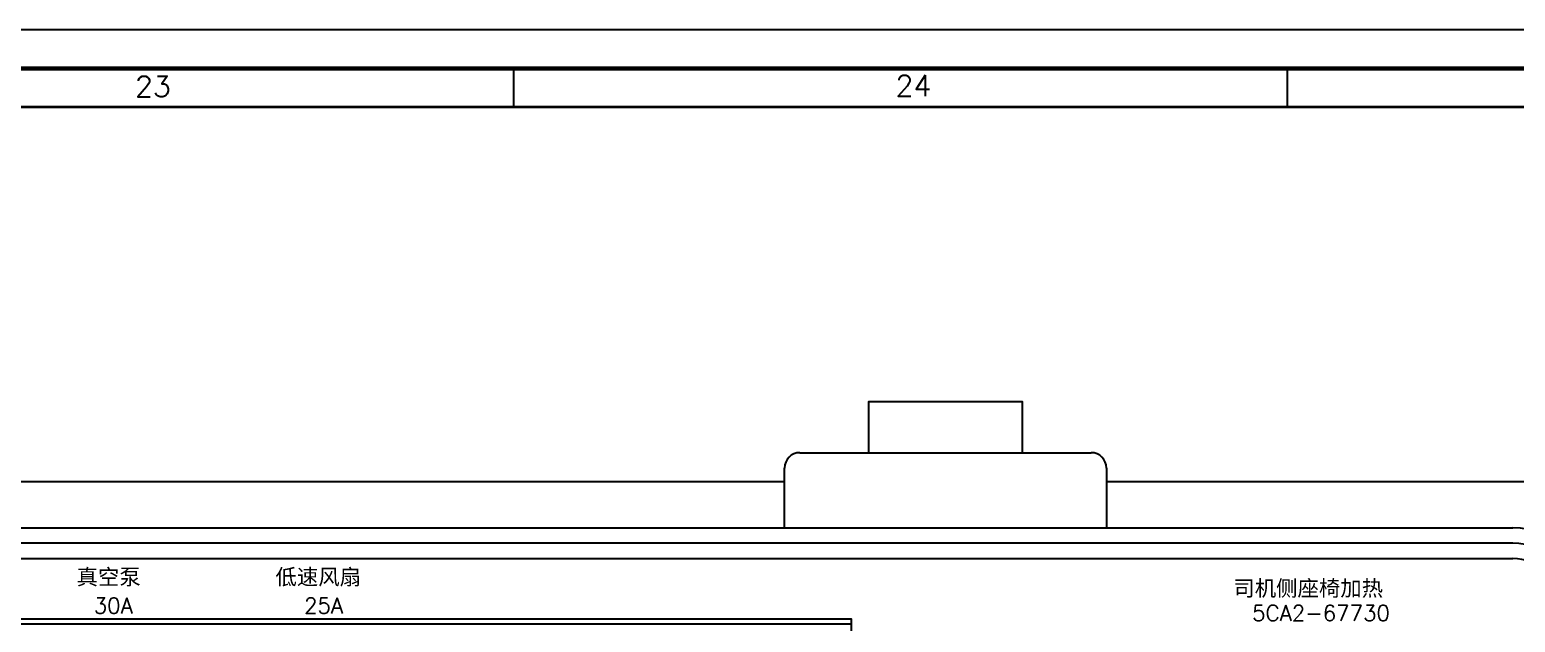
# Model space of a CAD drawing. Header units: millimetres. Extents: x 6 to 3615, y 6 to 858.
# Drawn here: x 2290.9 to 2485.2, y 780 to 857.5 of the extents above; entities that cross this region are included whole.
import ezdxf

# ---------------------------------------------------------------- set-up
doc = ezdxf.new("R2010")
doc.units = ezdxf.units.MM
doc.styles.add('Simplex_Style', font='simplex_.ttf')

msp = doc.modelspace()

# ---------------------------------------------------------------- linework, layer by layer
at = {"color": 0, "linetype": 'Continuous', "lineweight": 30, "flags": 128}
for points in [[(3615.15, 857.52), (1208.83, 857.52)], [(2354.22, 847.4), (2354.22, 852.46)], [(2455.41, 847.4), (2455.41, 852.46)], [(31.89, 847.4), (3610.09, 847.4)], [(3610.09, 847.43), (1234.13, 847.43)], [(3610.09, 847.43), (1234.13, 847.43)], [(2400.66, 802.21), (2400.66, 808.92), (2420.7, 808.92), (2420.7, 802.21)], [(2391.64, 802.21), (2429.72, 802.21)], [(2389.63, 792.39), (2389.63, 800.2)], [(2431.73, 800.2), (2431.73, 792.39)], [(2389.63, 798.4), (2104.96, 798.4)], [(2490.87, 798.4), (2431.73, 798.4)], [(2049.83, 792.39), (2484.85, 792.39)], [(2484.85, 790.38), (2049.83, 790.38)], [(2049.83, 788.38), (2484.85, 788.38)], [(2125.96, 749.78), (2125.96, 749.18), (2398.4, 749.18), (2398.4, 780.45), (2125.96, 780.45), (2125.96, 779.85), (2398.4, 779.85)]]:
    msp.add_lwpolyline(points, dxfattribs=at)
at = {"color": 0, "linetype": 'Continuous', "lineweight": 70, "flags": 128}
msp.add_lwpolyline([(3610.09, 852.46), (26.83, 852.46)], dxfattribs=at)
at = {"color": 0, "linetype": 'Continuous', "lineweight": 13, "flags": 128}
msp.add_lwpolyline([(2354.22, 847.4), (2354.22, 852.46)], dxfattribs=at)
at = {"color": 0, "linetype": 'Continuous', "lineweight": 30}
for centre, radius, start, end in [((2391.64, 800.2), 2.01, 90, -180), ((2429.72, 800.2), 2.01, 0, 90), ((2484.85, 782.36), 10.02, 0, 90), ((2484.85, 782.36), 8.02, 0, 90), ((2484.85, 782.36), 6.01, 0, 90)]:
    msp.add_arc(centre, radius, start, end, dxfattribs=at)

# ---------------------------------------------------------------- texts
at = {"color": 0, "linetype": 'Continuous', "style": 'Simplex_Style'}
for s, height, p in [('23', 2.733, (2304.7, 848.73)), ('24', 2.733, (2404.15, 848.84)), ('真空泵', 2.051, (2297.06, 784.94)), ('低速风扇', 2.051, (2323.06, 784.94)), ('司机侧座椅加热', 2.051, (2448.32, 783.46)), ('30A', 2.051, (2299.31, 781.19)), ('25A', 2.051, (2326.81, 781.19)), ('5CA2-67730', 2.051, (2450.78, 780.21))]:
    msp.add_text(s, height=height, dxfattribs=at).set_placement(p)

doc.saveas('drawing.dxf')
